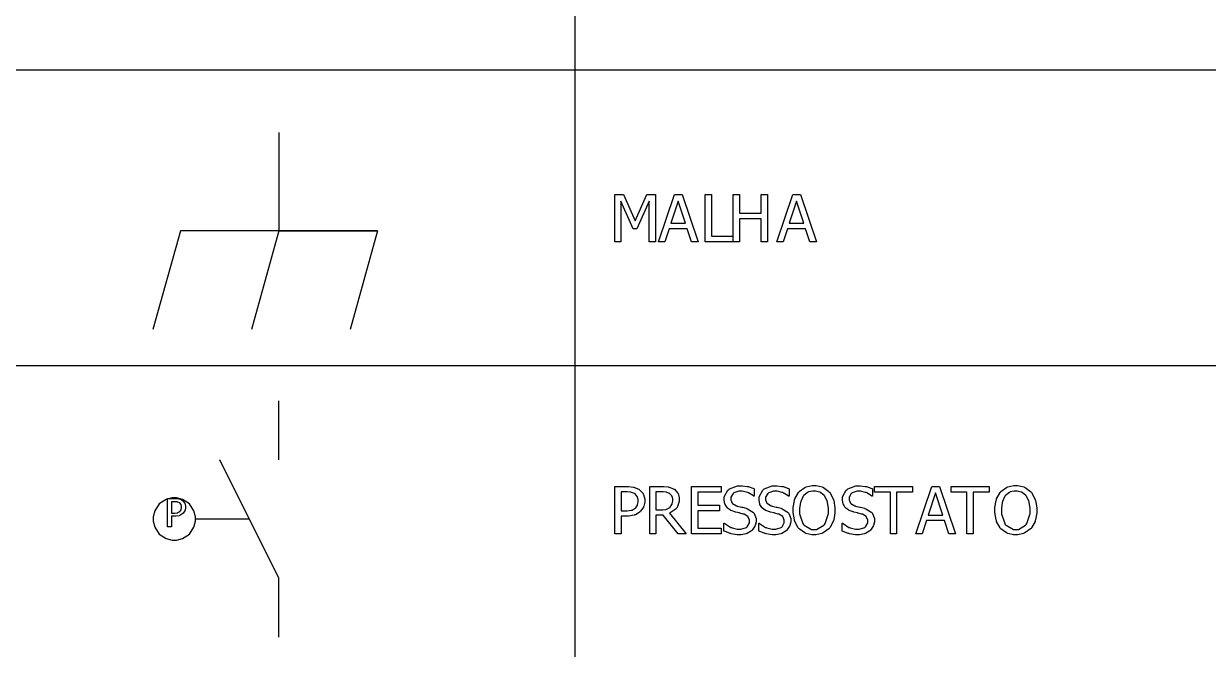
# Model space of a CAD drawing. Header units: millimetres. Extents: x 1974 to 2560, y 1429 to 1567.
# Drawn here: x 2500.178 to 2504.406, y 1527.774 to 1530.009 of the extents above; entities that cross this region are included whole.
import ezdxf

# ---------------------------------------------------------------- set-up
doc = ezdxf.new("R2010")
doc.units = ezdxf.units.MM
doc.layers.add('TEXTO', color=4, linetype='Continuous')

msp = doc.modelspace()

# ---------------------------------------------------------------- linework, layer by layer
at = {"layer": 'TEXTO', "color": 0}
for p, q in [((2502.1448, 1531.9544), (2502.1448, 1515.0586)), ((2507.7976, 1529.8424), (2478.9131, 1529.8424)), ((2501.0888, 1529.6201), (2501.0888, 1529.2681)), ((2502.2878, 1529.2292), (2502.2878, 1529.3981)), ((2502.2878, 1529.3981), (2502.3184, 1529.3981)), ((2502.3184, 1529.3981), (2502.3606, 1529.304)), ((2502.3606, 1529.304), (2502.4014, 1529.3981)), ((2502.4014, 1529.3981), (2502.4325, 1529.3981)), ((2502.4325, 1529.3981), (2502.4325, 1529.2292)), ((2502.4325, 1529.3981), (2502.4325, 1529.3981)), ((2502.4433, 1529.2292), (2502.5003, 1529.3981)), ((2502.5003, 1529.3981), (2502.528, 1529.3981)), ((2502.528, 1529.3981), (2502.585, 1529.2292)), ((2502.6106, 1529.2292), (2502.6106, 1529.3981)), ((2502.6106, 1529.3981), (2502.6331, 1529.3981)), ((2502.6331, 1529.3981), (2502.6331, 1529.2491)), ((2502.71, 1529.2292), (2502.71, 1529.3981)), ((2502.71, 1529.3981), (2502.7325, 1529.3981)), ((2502.7325, 1529.3981), (2502.7325, 1529.3318)), ((2502.8102, 1529.3318), (2502.8102, 1529.3981)), ((2502.8102, 1529.3981), (2502.8327, 1529.3981)), ((2502.8327, 1529.3981), (2502.8327, 1529.2292)), ((2502.8327, 1529.3981), (2502.8327, 1529.3981)), ((2502.8655, 1529.2292), (2502.9225, 1529.3981)), ((2502.9225, 1529.3981), (2502.9502, 1529.3981)), ((2502.9502, 1529.3981), (2503.0071, 1529.2292)), ((2502.3525, 1529.2757), (2502.3088, 1529.3746)), ((2502.3088, 1529.3746), (2502.3088, 1529.2292)), ((2502.41, 1529.3746), (2502.366, 1529.2757)), ((2502.41, 1529.2292), (2502.41, 1529.3746)), ((2502.5136, 1529.3751), (2502.4876, 1529.2955)), ((2502.5397, 1529.2955), (2502.5136, 1529.3751)), ((2502.9358, 1529.3751), (2502.9098, 1529.2955)), ((2502.9619, 1529.2955), (2502.9358, 1529.3751)), ((2502.7325, 1529.3318), (2502.8102, 1529.3318)), ((2502.8102, 1529.3119), (2502.7325, 1529.3119)), ((2502.7325, 1529.3119), (2502.7325, 1529.2292)), ((2502.8102, 1529.2292), (2502.8102, 1529.3119)), ((2500.7368, 1529.2681), (2500.6385, 1528.9162)), ((2501.4407, 1529.2681), (2500.7368, 1529.2681)), ((2501.0888, 1529.2681), (2500.9906, 1528.9162)), ((2501.0888, 1529.2681), (2501.4407, 1529.2681)), ((2501.4407, 1529.2681), (2501.3426, 1528.9162)), ((2502.366, 1529.2757), (2502.3525, 1529.2757)), ((2502.4814, 1529.2763), (2502.4661, 1529.2292)), ((2502.5459, 1529.2763), (2502.4814, 1529.2763)), ((2502.4876, 1529.2955), (2502.5397, 1529.2955)), ((2502.4876, 1529.2955), (2502.4876, 1529.2955)), ((2502.5612, 1529.2292), (2502.5459, 1529.2763)), ((2502.9036, 1529.2763), (2502.8883, 1529.2292)), ((2502.9681, 1529.2763), (2502.9036, 1529.2763)), ((2502.9098, 1529.2955), (2502.9619, 1529.2955)), ((2502.9098, 1529.2955), (2502.9098, 1529.2955)), ((2502.9835, 1529.2292), (2502.9681, 1529.2763)), ((2502.3088, 1529.2292), (2502.2878, 1529.2292)), ((2502.4325, 1529.2292), (2502.41, 1529.2292)), ((2502.4661, 1529.2292), (2502.4433, 1529.2292)), ((2502.4661, 1529.2292), (2502.4661, 1529.2292)), ((2502.585, 1529.2292), (2502.5612, 1529.2292)), ((2502.7085, 1529.2292), (2502.6106, 1529.2292)), ((2502.6331, 1529.2491), (2502.7085, 1529.2491)), ((2502.7085, 1529.2491), (2502.7085, 1529.2292)), ((2502.7085, 1529.2491), (2502.7085, 1529.2491)), ((2502.7325, 1529.2292), (2502.71, 1529.2292)), ((2502.8327, 1529.2292), (2502.8102, 1529.2292)), ((2502.8883, 1529.2292), (2502.8655, 1529.2292)), ((2502.8883, 1529.2292), (2502.8883, 1529.2292)), ((2503.0071, 1529.2292), (2502.9835, 1529.2292)), ((2507.7976, 1528.7864), (2478.9131, 1528.7864)), ((2501.0888, 1528.4502), (2501.0888, 1528.6614)), ((2501.0888, 1528.0278), (2500.8776, 1528.4502)), ((2502.2878, 1528.1861), (2502.2878, 1528.355)), ((2502.2878, 1528.355), (2502.3302, 1528.355)), ((2502.3289, 1528.3357), (2502.3103, 1528.3357)), ((2502.3103, 1528.3357), (2502.3103, 1528.2682)), ((2502.333, 1528.3357), (2502.3289, 1528.3357)), ((2502.3302, 1528.355), (2502.3365, 1528.355)), ((2502.3453, 1528.3345), (2502.333, 1528.3357)), ((2502.3365, 1528.355), (2502.3539, 1528.3531)), ((2502.3465, 1528.3342), (2502.3453, 1528.3345)), ((2502.3476, 1528.334), (2502.3465, 1528.3342)), ((2502.358, 1528.3298), (2502.3476, 1528.334)), ((2502.3539, 1528.3531), (2502.3558, 1528.3526)), ((2502.3558, 1528.3526), (2502.3575, 1528.3522)), ((2502.3575, 1528.3522), (2502.373, 1528.3454)), ((2502.373, 1528.3454), (2502.3744, 1528.3444)), ((2502.3744, 1528.3444), (2502.3759, 1528.3434)), ((2502.3759, 1528.3434), (2502.3882, 1528.3298)), ((2502.412, 1528.1861), (2502.412, 1528.355)), ((2502.412, 1528.355), (2502.4556, 1528.355)), ((2502.4566, 1528.3357), (2502.4345, 1528.3357)), ((2502.4345, 1528.3357), (2502.4345, 1528.2719)), ((2502.4556, 1528.355), (2502.4616, 1528.355)), ((2502.4604, 1528.3357), (2502.4566, 1528.3357)), ((2502.4714, 1528.3347), (2502.4604, 1528.3357)), ((2502.4616, 1528.355), (2502.4782, 1528.3537)), ((2502.4725, 1528.3344), (2502.4714, 1528.3347)), ((2502.4734, 1528.3342), (2502.4725, 1528.3344)), ((2502.4828, 1528.3305), (2502.4734, 1528.3342)), ((2502.4782, 1528.3537), (2502.4798, 1528.3534)), ((2502.4798, 1528.3534), (2502.4815, 1528.3532)), ((2502.4815, 1528.3532), (2502.497, 1528.347)), ((2502.497, 1528.347), (2502.4985, 1528.346)), ((2502.4985, 1528.346), (2502.5, 1528.3452)), ((2502.5, 1528.3452), (2502.5116, 1528.3329)), ((2502.561, 1528.1861), (2502.561, 1528.355)), ((2502.561, 1528.355), (2502.6666, 1528.355)), ((2502.6666, 1528.335), (2502.5834, 1528.335)), ((2502.5834, 1528.335), (2502.5834, 1528.2887)), ((2502.6666, 1528.355), (2502.6666, 1528.335)), ((2502.6781, 1528.3184), (2502.6914, 1528.3419)), ((2502.6914, 1528.3419), (2502.694, 1528.3442)), ((2502.694, 1528.3442), (2502.6966, 1528.3465)), ((2502.6966, 1528.3465), (2502.7253, 1528.3581)), ((2502.7299, 1528.3386), (2502.7126, 1528.3326)), ((2502.7253, 1528.3581), (2502.7349, 1528.3581)), ((2502.7363, 1528.3386), (2502.7299, 1528.3386)), ((2502.7349, 1528.3581), (2502.7416, 1528.3581)), ((2502.7423, 1528.3386), (2502.7363, 1528.3386)), ((2502.7416, 1528.3581), (2502.7595, 1528.3557)), ((2502.7606, 1528.3341), (2502.7423, 1528.3386)), ((2502.7595, 1528.3557), (2502.7617, 1528.3553)), ((2502.7627, 1528.3332), (2502.7606, 1528.3341)), ((2502.7617, 1528.3553), (2502.7637, 1528.3548)), ((2502.7637, 1528.3548), (2502.7833, 1528.3481)), ((2502.7833, 1528.3481), (2502.7851, 1528.3472)), ((2502.7851, 1528.3472), (2502.7851, 1528.3203)), ((2502.8022, 1528.3184), (2502.8155, 1528.3419)), ((2502.8155, 1528.3419), (2502.8182, 1528.3442)), ((2502.8182, 1528.3442), (2502.8208, 1528.3465)), ((2502.8208, 1528.3465), (2502.8495, 1528.3581)), ((2502.8541, 1528.3386), (2502.8367, 1528.3326)), ((2502.8495, 1528.3581), (2502.8591, 1528.3581)), ((2502.8605, 1528.3386), (2502.8541, 1528.3386)), ((2502.8591, 1528.3581), (2502.8657, 1528.3581)), ((2502.8665, 1528.3386), (2502.8605, 1528.3386)), ((2502.8657, 1528.3581), (2502.8838, 1528.3557)), ((2502.8849, 1528.3341), (2502.8665, 1528.3386)), ((2502.8838, 1528.3557), (2502.8859, 1528.3553)), ((2502.887, 1528.3332), (2502.8849, 1528.3341)), ((2502.8859, 1528.3553), (2502.888, 1528.3548)), ((2502.888, 1528.3548), (2502.9075, 1528.3481)), ((2502.9075, 1528.3481), (2502.9093, 1528.3472)), ((2502.9093, 1528.3472), (2502.9093, 1528.3203)), ((2502.9426, 1528.3337), (2502.9442, 1528.3355)), ((2502.9442, 1528.3355), (2502.9458, 1528.3375)), ((2502.9458, 1528.3375), (2502.9655, 1528.3517)), ((2502.9758, 1528.3342), (2502.9623, 1528.3232)), ((2502.9655, 1528.3517), (2502.9678, 1528.3527)), ((2502.9678, 1528.3527), (2502.9701, 1528.3536)), ((2502.9701, 1528.3536), (2502.9914, 1528.3584)), ((2502.9773, 1528.3349), (2502.9758, 1528.3342)), ((2502.9788, 1528.3357), (2502.9773, 1528.3349)), ((2502.9933, 1528.3391), (2502.9788, 1528.3357)), ((2502.9914, 1528.3584), (2502.9986, 1528.3584)), ((2502.9987, 1528.3391), (2502.9933, 1528.3391)), ((2502.9986, 1528.3584), (2503.0063, 1528.3584)), ((2503.0035, 1528.3391), (2502.9987, 1528.3391)), ((2503.0184, 1528.3355), (2503.0035, 1528.3391)), ((2503.0063, 1528.3584), (2503.0273, 1528.3536)), ((2503.02, 1528.3348), (2503.0184, 1528.3355)), ((2503.0215, 1528.3341), (2503.02, 1528.3348)), ((2503.0349, 1528.3231), (2503.0215, 1528.3341)), ((2503.0273, 1528.3536), (2503.0296, 1528.3526)), ((2503.0296, 1528.3526), (2503.032, 1528.3516)), ((2503.032, 1528.3516), (2503.0514, 1528.3374)), ((2503.0514, 1528.3374), (2503.053, 1528.3355)), ((2503.053, 1528.3355), (2503.0546, 1528.3337)), ((2503.053, 1528.3355), (2503.053, 1528.3355)), ((2503.1002, 1528.3184), (2503.1136, 1528.3419)), ((2503.1136, 1528.3419), (2503.1163, 1528.3442)), ((2503.1163, 1528.3442), (2503.1188, 1528.3465)), ((2503.1188, 1528.3465), (2503.1473, 1528.3581)), ((2503.1521, 1528.3386), (2503.1347, 1528.3326)), ((2503.1473, 1528.3581), (2503.1571, 1528.3581)), ((2503.1585, 1528.3386), (2503.1521, 1528.3386)), ((2503.1571, 1528.3581), (2503.1637, 1528.3581)), ((2503.1645, 1528.3386), (2503.1585, 1528.3386)), ((2503.1637, 1528.3581), (2503.1816, 1528.3557)), ((2503.1829, 1528.3341), (2503.1645, 1528.3386)), ((2503.1816, 1528.3557), (2503.1839, 1528.3553)), ((2503.1849, 1528.3332), (2503.1829, 1528.3341)), ((2503.1839, 1528.3553), (2503.1859, 1528.3548)), ((2503.1859, 1528.3548), (2503.2055, 1528.3481)), ((2503.2055, 1528.3481), (2503.2073, 1528.3472)), ((2503.2073, 1528.3472), (2503.2073, 1528.3203)), ((2503.2144, 1528.335), (2503.2144, 1528.355)), ((2503.2144, 1528.355), (2503.3503, 1528.355)), ((2503.271, 1528.335), (2503.2144, 1528.335)), ((2503.271, 1528.1861), (2503.271, 1528.335)), ((2503.3503, 1528.335), (2503.2934, 1528.335)), ((2503.2934, 1528.335), (2503.2934, 1528.1861)), ((2503.3503, 1528.355), (2503.3503, 1528.335)), ((2503.3622, 1528.1861), (2503.4193, 1528.355)), ((2503.4193, 1528.355), (2503.4469, 1528.355)), ((2503.4469, 1528.355), (2503.5038, 1528.1861)), ((2503.4876, 1528.335), (2503.4876, 1528.355)), ((2503.4876, 1528.355), (2503.6235, 1528.355)), ((2503.5443, 1528.335), (2503.4876, 1528.335)), ((2503.5443, 1528.1861), (2503.5443, 1528.335)), ((2503.6235, 1528.335), (2503.5666, 1528.335)), ((2503.5666, 1528.335), (2503.5666, 1528.1861)), ((2503.6235, 1528.355), (2503.6235, 1528.335)), ((2503.6627, 1528.3337), (2503.6644, 1528.3355)), ((2503.6644, 1528.3355), (2503.6659, 1528.3375)), ((2503.6659, 1528.3375), (2503.6856, 1528.3517)), ((2503.696, 1528.3342), (2503.6823, 1528.3232)), ((2503.6856, 1528.3517), (2503.688, 1528.3527)), ((2503.688, 1528.3527), (2503.6903, 1528.3536)), ((2503.6903, 1528.3536), (2503.7117, 1528.3584)), ((2503.6974, 1528.3349), (2503.696, 1528.3342)), ((2503.699, 1528.3357), (2503.6974, 1528.3349)), ((2503.7134, 1528.3391), (2503.699, 1528.3357)), ((2503.7117, 1528.3584), (2503.7186, 1528.3584)), ((2503.7189, 1528.3391), (2503.7134, 1528.3391)), ((2503.7186, 1528.3584), (2503.7265, 1528.3584)), ((2503.7238, 1528.3391), (2503.7189, 1528.3391)), ((2503.7384, 1528.3355), (2503.7238, 1528.3391)), ((2503.7265, 1528.3584), (2503.7474, 1528.3536)), ((2503.7402, 1528.3348), (2503.7384, 1528.3355)), ((2503.7417, 1528.3341), (2503.7402, 1528.3348)), ((2503.7551, 1528.3231), (2503.7417, 1528.3341)), ((2503.7474, 1528.3536), (2503.7499, 1528.3526)), ((2503.7499, 1528.3526), (2503.7522, 1528.3516)), ((2503.7522, 1528.3516), (2503.7715, 1528.3374)), ((2503.7715, 1528.3374), (2503.7732, 1528.3355)), ((2503.7732, 1528.3355), (2503.7747, 1528.3337)), ((2503.7732, 1528.3355), (2503.7732, 1528.3355)), ((2500.6618, 1528.2927), (2500.6455, 1528.2686)), ((2500.6859, 1528.309), (2500.6618, 1528.2927)), ((2500.708, 1528.3149), (2500.6859, 1528.309)), ((2500.6915, 1528.2109), (2500.6915, 1528.3123)), ((2500.6915, 1528.3123), (2500.7169, 1528.3123)), ((2500.7162, 1528.3006), (2500.7049, 1528.3006)), ((2500.7049, 1528.3006), (2500.7049, 1528.2602)), ((2500.7154, 1528.3149), (2500.708, 1528.3149)), ((2500.7228, 1528.3149), (2500.7154, 1528.3149)), ((2500.7185, 1528.3006), (2500.7162, 1528.3006)), ((2500.7169, 1528.3123), (2500.7207, 1528.3123)), ((2500.7259, 1528.3), (2500.7185, 1528.3006)), ((2500.7207, 1528.3123), (2500.7311, 1528.311)), ((2500.7449, 1528.309), (2500.7228, 1528.3149)), ((2500.7267, 1528.2998), (2500.7259, 1528.3)), ((2500.7273, 1528.2996), (2500.7267, 1528.2998)), ((2500.7335, 1528.2972), (2500.7273, 1528.2996)), ((2500.7311, 1528.311), (2500.7323, 1528.3107)), ((2500.7323, 1528.3107), (2500.7332, 1528.3106)), ((2500.7332, 1528.3106), (2500.7426, 1528.3065)), ((2500.7341, 1528.2968), (2500.7335, 1528.2972)), ((2500.7347, 1528.2964), (2500.7341, 1528.2968)), ((2500.7393, 1528.2911), (2500.7347, 1528.2964)), ((2500.7426, 1528.3065), (2500.7434, 1528.3059)), ((2500.7434, 1528.3059), (2500.7442, 1528.3053)), ((2500.7442, 1528.3053), (2500.7516, 1528.2972)), ((2500.7691, 1528.2927), (2500.7449, 1528.309)), ((2500.7516, 1528.2972), (2500.7522, 1528.2961)), ((2500.7522, 1528.2961), (2500.7527, 1528.2951)), ((2500.7527, 1528.2951), (2500.7554, 1528.2851)), ((2500.7853, 1528.2686), (2500.7691, 1528.2927)), ((2502.3589, 1528.3293), (2502.358, 1528.3298)), ((2502.3599, 1528.3286), (2502.3589, 1528.3293)), ((2502.3675, 1528.3198), (2502.3599, 1528.3286)), ((2502.3681, 1528.3187), (2502.3675, 1528.3198)), ((2502.3686, 1528.3177), (2502.3681, 1528.3187)), ((2502.3711, 1528.3073), (2502.3686, 1528.3177)), ((2502.3691, 1528.2905), (2502.3711, 1528.3003)), ((2502.3711, 1528.3034), (2502.3711, 1528.3073)), ((2502.3711, 1528.3003), (2502.3711, 1528.3034)), ((2502.3711, 1528.3034), (2502.3711, 1528.3034)), ((2502.3882, 1528.3298), (2502.3891, 1528.3281)), ((2502.3891, 1528.3281), (2502.39, 1528.3265)), ((2502.39, 1528.3265), (2502.3943, 1528.3096)), ((2502.3943, 1528.2989), (2502.3911, 1528.2849)), ((2502.3943, 1528.3096), (2502.3943, 1528.3041)), ((2502.3943, 1528.3041), (2502.3943, 1528.2989)), ((2502.3943, 1528.3041), (2502.3943, 1528.3041)), ((2502.4835, 1528.3299), (2502.4828, 1528.3305)), ((2502.4844, 1528.3293), (2502.4835, 1528.3299)), ((2502.4911, 1528.3215), (2502.4844, 1528.3293)), ((2502.4916, 1528.3205), (2502.4911, 1528.3215)), ((2502.4915, 1528.291), (2502.4918, 1528.292)), ((2502.492, 1528.3196), (2502.4916, 1528.3205)), ((2502.4918, 1528.292), (2502.4923, 1528.2932)), ((2502.4942, 1528.3107), (2502.492, 1528.3196)), ((2502.4923, 1528.2932), (2502.4942, 1528.3039)), ((2502.4942, 1528.3075), (2502.4942, 1528.3107)), ((2502.4942, 1528.3039), (2502.4942, 1528.3075)), ((2502.4942, 1528.3075), (2502.4942, 1528.3075)), ((2502.5177, 1528.3014), (2502.5098, 1528.2802)), ((2502.5116, 1528.3329), (2502.5125, 1528.3314)), ((2502.5125, 1528.3314), (2502.5134, 1528.3299)), ((2502.5134, 1528.3299), (2502.5177, 1528.3144)), ((2502.5177, 1528.3144), (2502.5177, 1528.3092)), ((2502.5177, 1528.3092), (2502.5177, 1528.3014)), ((2502.6781, 1528.3098), (2502.6781, 1528.3184)), ((2502.6781, 1528.3058), (2502.6781, 1528.3098)), ((2502.6805, 1528.2936), (2502.6781, 1528.3058)), ((2502.6809, 1528.2923), (2502.6805, 1528.2936)), ((2502.6814, 1528.2911), (2502.6809, 1528.2923)), ((2502.7094, 1528.3301), (2502.7014, 1528.3167)), ((2502.7014, 1528.3167), (2502.7014, 1528.3121)), ((2502.7014, 1528.3121), (2502.7014, 1528.3078)), ((2502.7014, 1528.3078), (2502.7061, 1528.2961)), ((2502.7061, 1528.2961), (2502.7071, 1528.295)), ((2502.7071, 1528.295), (2502.7079, 1528.2939)), ((2502.7079, 1528.2939), (2502.7217, 1528.2862)), ((2502.711, 1528.3313), (2502.7094, 1528.3301)), ((2502.7126, 1528.3326), (2502.711, 1528.3313)), ((2502.7648, 1528.3323), (2502.7627, 1528.3332)), ((2502.782, 1528.3215), (2502.7648, 1528.3323)), ((2502.7834, 1528.3203), (2502.782, 1528.3215)), ((2502.7851, 1528.3203), (2502.7834, 1528.3203)), ((2502.8022, 1528.3098), (2502.8022, 1528.3184)), ((2502.8022, 1528.3058), (2502.8022, 1528.3098)), ((2502.8046, 1528.2936), (2502.8022, 1528.3058)), ((2502.8051, 1528.2923), (2502.8046, 1528.2936)), ((2502.8056, 1528.2911), (2502.8051, 1528.2923)), ((2502.8336, 1528.3301), (2502.8256, 1528.3167)), ((2502.8256, 1528.3167), (2502.8256, 1528.3121)), ((2502.8256, 1528.3121), (2502.8256, 1528.3078)), ((2502.8256, 1528.3078), (2502.8303, 1528.2961)), ((2502.8303, 1528.2961), (2502.8313, 1528.295)), ((2502.8313, 1528.295), (2502.8322, 1528.2939)), ((2502.8322, 1528.2939), (2502.8459, 1528.2862)), ((2502.8352, 1528.3313), (2502.8336, 1528.3301)), ((2502.8367, 1528.3326), (2502.8352, 1528.3313)), ((2502.889, 1528.3323), (2502.887, 1528.3332)), ((2502.9062, 1528.3215), (2502.889, 1528.3323)), ((2502.9076, 1528.3203), (2502.9062, 1528.3215)), ((2502.9093, 1528.3203), (2502.9076, 1528.3203)), ((2502.924, 1528.2799), (2502.9283, 1528.3053)), ((2502.9283, 1528.3053), (2502.9292, 1528.3079)), ((2502.9292, 1528.3079), (2502.9301, 1528.3106)), ((2502.9301, 1528.3106), (2502.9426, 1528.3337)), ((2502.9502, 1528.2978), (2502.9473, 1528.2774)), ((2502.9509, 1528.3), (2502.9502, 1528.2978)), ((2502.9514, 1528.3022), (2502.9509, 1528.3)), ((2502.9599, 1528.3203), (2502.9514, 1528.3022)), ((2502.9611, 1528.3216), (2502.9599, 1528.3203)), ((2502.9623, 1528.3232), (2502.9611, 1528.3216)), ((2503.0361, 1528.3216), (2503.0349, 1528.3231)), ((2503.0372, 1528.3203), (2503.0361, 1528.3216)), ((2503.0456, 1528.3024), (2503.0372, 1528.3203)), ((2503.0463, 1528.3002), (2503.0456, 1528.3024)), ((2503.0469, 1528.298), (2503.0463, 1528.3002)), ((2503.05, 1528.278), (2503.0469, 1528.298)), ((2503.0546, 1528.3337), (2503.067, 1528.3108)), ((2503.067, 1528.3108), (2503.068, 1528.308)), ((2503.068, 1528.308), (2503.0689, 1528.3053)), ((2503.0689, 1528.3053), (2503.0734, 1528.2792)), ((2503.1002, 1528.3098), (2503.1002, 1528.3184)), ((2503.1002, 1528.3058), (2503.1002, 1528.3098)), ((2503.1026, 1528.2936), (2503.1002, 1528.3058)), ((2503.1031, 1528.2923), (2503.1026, 1528.2936)), ((2503.1036, 1528.2911), (2503.1031, 1528.2923)), ((2503.1315, 1528.3301), (2503.1235, 1528.3167)), ((2503.1235, 1528.3167), (2503.1235, 1528.3121)), ((2503.1235, 1528.3121), (2503.1235, 1528.3078)), ((2503.1235, 1528.3078), (2503.1283, 1528.2961)), ((2503.1283, 1528.2961), (2503.1293, 1528.295)), ((2503.1293, 1528.295), (2503.1302, 1528.2939)), ((2503.1302, 1528.2939), (2503.1439, 1528.2862)), ((2503.1332, 1528.3313), (2503.1315, 1528.3301)), ((2503.1347, 1528.3326), (2503.1332, 1528.3313)), ((2503.1868, 1528.3323), (2503.1849, 1528.3332)), ((2503.2042, 1528.3215), (2503.1868, 1528.3323)), ((2503.2055, 1528.3203), (2503.2042, 1528.3215)), ((2503.2073, 1528.3203), (2503.2055, 1528.3203)), ((2503.4325, 1528.3321), (2503.4064, 1528.2524)), ((2503.4586, 1528.2524), (2503.4325, 1528.3321)), ((2503.6441, 1528.2799), (2503.6485, 1528.3053)), ((2503.6485, 1528.3053), (2503.6493, 1528.3079)), ((2503.6493, 1528.3079), (2503.6503, 1528.3106)), ((2503.6503, 1528.3106), (2503.6627, 1528.3337)), ((2503.6704, 1528.2978), (2503.6675, 1528.2774)), ((2503.6711, 1528.3), (2503.6704, 1528.2978)), ((2503.6717, 1528.3022), (2503.6711, 1528.3)), ((2503.6801, 1528.3203), (2503.6717, 1528.3022)), ((2503.6813, 1528.3216), (2503.6801, 1528.3203)), ((2503.6823, 1528.3232), (2503.6813, 1528.3216)), ((2503.7563, 1528.3216), (2503.7551, 1528.3231)), ((2503.7574, 1528.3203), (2503.7563, 1528.3216)), ((2503.7658, 1528.3024), (2503.7574, 1528.3203)), ((2503.7665, 1528.3002), (2503.7658, 1528.3024)), ((2503.767, 1528.298), (2503.7665, 1528.3002)), ((2503.7702, 1528.278), (2503.767, 1528.298)), ((2503.7747, 1528.3337), (2503.7871, 1528.3108)), ((2503.7871, 1528.3108), (2503.7881, 1528.308)), ((2503.7881, 1528.308), (2503.7891, 1528.3053)), ((2503.7891, 1528.3053), (2503.7936, 1528.2792)), ((2500.6455, 1528.2686), (2500.6396, 1528.2466)), ((2500.7049, 1528.2602), (2500.7141, 1528.2602)), ((2500.7141, 1528.2602), (2500.7174, 1528.2602)), ((2500.7174, 1528.2602), (2500.7264, 1528.2613)), ((2500.733, 1528.251), (2500.7205, 1528.2487)), ((2500.7264, 1528.2613), (2500.7273, 1528.2616)), ((2500.7273, 1528.2616), (2500.728, 1528.2618)), ((2500.728, 1528.2618), (2500.7352, 1528.2657)), ((2500.7342, 1528.2513), (2500.733, 1528.251)), ((2500.7354, 1528.2518), (2500.7342, 1528.2513)), ((2500.7352, 1528.2657), (2500.7357, 1528.2662)), ((2500.7457, 1528.2583), (2500.7354, 1528.2518)), ((2500.7357, 1528.2662), (2500.7362, 1528.2668)), ((2500.7362, 1528.2668), (2500.7397, 1528.2723)), ((2500.7396, 1528.2905), (2500.7393, 1528.2911)), ((2500.7399, 1528.2899), (2500.7396, 1528.2905)), ((2500.7397, 1528.2723), (2500.74, 1528.2729)), ((2500.7414, 1528.2837), (2500.7399, 1528.2899)), ((2500.74, 1528.2729), (2500.7402, 1528.2736)), ((2500.7402, 1528.2736), (2500.7414, 1528.2794)), ((2500.7414, 1528.2813), (2500.7414, 1528.2837)), ((2500.7414, 1528.2794), (2500.7414, 1528.2813)), ((2500.7414, 1528.2813), (2500.7414, 1528.2813)), ((2500.7466, 1528.2591), (2500.7457, 1528.2583)), ((2500.7473, 1528.2599), (2500.7466, 1528.2591)), ((2500.7527, 1528.2682), (2500.7473, 1528.2599)), ((2500.7531, 1528.2692), (2500.7527, 1528.2682)), ((2500.7535, 1528.2702), (2500.7531, 1528.2692)), ((2500.7554, 1528.2786), (2500.7535, 1528.2702)), ((2500.7554, 1528.2851), (2500.7554, 1528.2817)), ((2500.7554, 1528.2817), (2500.7554, 1528.2786)), ((2500.7554, 1528.2817), (2500.7554, 1528.2817)), ((2500.7913, 1528.2466), (2500.7853, 1528.2686)), ((2502.3103, 1528.2682), (2502.3256, 1528.2682)), ((2502.3256, 1528.2682), (2502.3311, 1528.2682)), ((2502.3311, 1528.2682), (2502.3461, 1528.2701)), ((2502.3571, 1528.2528), (2502.3362, 1528.249)), ((2502.3461, 1528.2701), (2502.3476, 1528.2705)), ((2502.3476, 1528.2705), (2502.3489, 1528.2708)), ((2502.3489, 1528.2708), (2502.3605, 1528.2775)), ((2502.3591, 1528.2535), (2502.3571, 1528.2528)), ((2502.3611, 1528.2543), (2502.3591, 1528.2535)), ((2502.3605, 1528.2775), (2502.3615, 1528.2783)), ((2502.3782, 1528.2651), (2502.3611, 1528.2543)), ((2502.3615, 1528.2783), (2502.3622, 1528.2792)), ((2502.3622, 1528.2792), (2502.3684, 1528.2884)), ((2502.3684, 1528.2884), (2502.3687, 1528.2894)), ((2502.3687, 1528.2894), (2502.3691, 1528.2905)), ((2502.3796, 1528.2665), (2502.3782, 1528.2651)), ((2502.3808, 1528.2677), (2502.3796, 1528.2665)), ((2502.3898, 1528.2816), (2502.3808, 1528.2677)), ((2502.3905, 1528.2833), (2502.3898, 1528.2816)), ((2502.3911, 1528.2849), (2502.3905, 1528.2833)), ((2502.4345, 1528.2719), (2502.4543, 1528.2719)), ((2502.46, 1528.2532), (2502.4345, 1528.2532)), ((2502.4345, 1528.2532), (2502.4345, 1528.1861)), ((2502.4543, 1528.2719), (2502.4585, 1528.2719)), ((2502.4585, 1528.2719), (2502.4701, 1528.2734)), ((2502.5136, 1528.1861), (2502.46, 1528.2532)), ((2502.4701, 1528.2734), (2502.4715, 1528.2737)), ((2502.4715, 1528.2737), (2502.4728, 1528.2739)), ((2502.4728, 1528.2739), (2502.4837, 1528.2798)), ((2502.4853, 1528.2607), (2502.4826, 1528.2596)), ((2502.4826, 1528.2596), (2502.5428, 1528.1861)), ((2502.4826, 1528.2596), (2502.4826, 1528.2596)), ((2502.4837, 1528.2798), (2502.4847, 1528.2807)), ((2502.4847, 1528.2807), (2502.4854, 1528.2815)), ((2502.5067, 1528.276), (2502.4853, 1528.2607)), ((2502.4854, 1528.2815), (2502.4915, 1528.291)), ((2502.5083, 1528.278), (2502.5067, 1528.276)), ((2502.5098, 1528.2802), (2502.5083, 1528.278)), ((2502.5834, 1528.2887), (2502.6609, 1528.2887)), ((2502.6609, 1528.2688), (2502.5834, 1528.2688)), ((2502.5834, 1528.2688), (2502.5834, 1528.2061)), ((2502.6609, 1528.2887), (2502.6609, 1528.2688)), ((2502.6881, 1528.2802), (2502.6814, 1528.2911)), ((2502.689, 1528.2792), (2502.6881, 1528.2802)), ((2502.6899, 1528.2783), (2502.689, 1528.2792)), ((2502.7002, 1528.2706), (2502.6899, 1528.2783)), ((2502.7014, 1528.27), (2502.7002, 1528.2706)), ((2502.7024, 1528.2694), (2502.7014, 1528.27)), ((2502.7155, 1528.2647), (2502.7024, 1528.2694)), ((2502.7169, 1528.2642), (2502.7155, 1528.2647)), ((2502.7185, 1528.2639), (2502.7169, 1528.2642)), ((2502.7321, 1528.2606), (2502.7185, 1528.2639)), ((2502.7217, 1528.2862), (2502.7235, 1528.2857)), ((2502.7235, 1528.2857), (2502.7247, 1528.2854)), ((2502.7247, 1528.2854), (2502.7392, 1528.2818)), ((2502.7331, 1528.2603), (2502.7321, 1528.2606)), ((2502.7342, 1528.2601), (2502.7331, 1528.2603)), ((2502.7461, 1528.2569), (2502.7342, 1528.2601)), ((2502.7392, 1528.2818), (2502.741, 1528.2813)), ((2502.741, 1528.2813), (2502.7427, 1528.2809)), ((2502.7427, 1528.2809), (2502.7569, 1528.2773)), ((2502.7475, 1528.2565), (2502.7461, 1528.2569)), ((2502.7492, 1528.256), (2502.7475, 1528.2565)), ((2502.7625, 1528.2482), (2502.7492, 1528.256)), ((2502.7569, 1528.2773), (2502.7581, 1528.2769)), ((2502.7581, 1528.2769), (2502.761, 1528.276)), ((2502.761, 1528.276), (2502.7823, 1528.2626)), ((2502.7823, 1528.2626), (2502.7837, 1528.2608)), ((2502.7837, 1528.2608), (2502.7849, 1528.259)), ((2502.7849, 1528.259), (2502.7918, 1528.2404)), ((2502.8124, 1528.2802), (2502.8056, 1528.2911)), ((2502.8133, 1528.2792), (2502.8124, 1528.2802)), ((2502.8141, 1528.2783), (2502.8133, 1528.2792)), ((2502.8243, 1528.2706), (2502.8141, 1528.2783)), ((2502.8255, 1528.27), (2502.8243, 1528.2706)), ((2502.8266, 1528.2694), (2502.8255, 1528.27)), ((2502.8396, 1528.2647), (2502.8266, 1528.2694)), ((2502.8411, 1528.2642), (2502.8396, 1528.2647)), ((2502.8427, 1528.2639), (2502.8411, 1528.2642)), ((2502.8562, 1528.2606), (2502.8427, 1528.2639)), ((2502.8459, 1528.2862), (2502.8477, 1528.2857)), ((2502.8477, 1528.2857), (2502.8488, 1528.2854)), ((2502.8488, 1528.2854), (2502.8634, 1528.2818)), ((2502.8573, 1528.2603), (2502.8562, 1528.2606)), ((2502.8584, 1528.2601), (2502.8573, 1528.2603)), ((2502.8703, 1528.2569), (2502.8584, 1528.2601)), ((2502.8634, 1528.2818), (2502.8652, 1528.2813)), ((2502.8652, 1528.2813), (2502.8668, 1528.2809)), ((2502.8668, 1528.2809), (2502.8812, 1528.2773)), ((2502.8717, 1528.2565), (2502.8703, 1528.2569)), ((2502.8734, 1528.256), (2502.8717, 1528.2565)), ((2502.8867, 1528.2482), (2502.8734, 1528.256)), ((2502.8812, 1528.2773), (2502.8824, 1528.2769)), ((2502.8824, 1528.2769), (2502.8852, 1528.276)), ((2502.8852, 1528.276), (2502.9065, 1528.2626)), ((2502.9065, 1528.2626), (2502.9078, 1528.2608)), ((2502.9078, 1528.2608), (2502.9091, 1528.259)), ((2502.9091, 1528.259), (2502.9159, 1528.2404)), ((2502.924, 1528.2705), (2502.924, 1528.2799)), ((2502.924, 1528.262), (2502.924, 1528.2705)), ((2502.9283, 1528.2361), (2502.924, 1528.262)), ((2502.9473, 1528.2774), (2502.9473, 1528.2705)), ((2502.9473, 1528.2705), (2502.9473, 1528.2578)), ((2502.9473, 1528.2578), (2502.9589, 1528.2226)), ((2503.0384, 1528.2226), (2503.05, 1528.2585)), ((2503.05, 1528.2705), (2503.05, 1528.278)), ((2503.05, 1528.2585), (2503.05, 1528.2705)), ((2503.05, 1528.2705), (2503.05, 1528.2705)), ((2503.0734, 1528.2613), (2503.069, 1528.2362)), ((2503.0734, 1528.2792), (2503.0734, 1528.2705)), ((2503.0734, 1528.2705), (2503.0734, 1528.2613)), ((2503.1103, 1528.2802), (2503.1036, 1528.2911)), ((2503.1112, 1528.2792), (2503.1103, 1528.2802)), ((2503.1121, 1528.2783), (2503.1112, 1528.2792)), ((2503.1223, 1528.2706), (2503.1121, 1528.2783)), ((2503.1235, 1528.27), (2503.1223, 1528.2706)), ((2503.1245, 1528.2694), (2503.1235, 1528.27)), ((2503.1377, 1528.2647), (2503.1245, 1528.2694)), ((2503.1392, 1528.2642), (2503.1377, 1528.2647)), ((2503.1407, 1528.2639), (2503.1392, 1528.2642)), ((2503.1543, 1528.2606), (2503.1407, 1528.2639)), ((2503.1439, 1528.2862), (2503.1457, 1528.2857)), ((2503.1457, 1528.2857), (2503.1469, 1528.2854)), ((2503.1469, 1528.2854), (2503.1615, 1528.2818)), ((2503.1553, 1528.2603), (2503.1543, 1528.2606)), ((2503.1563, 1528.2601), (2503.1553, 1528.2603)), ((2503.1683, 1528.2569), (2503.1563, 1528.2601)), ((2503.1615, 1528.2818), (2503.1633, 1528.2813)), ((2503.1633, 1528.2813), (2503.1647, 1528.2809)), ((2503.1647, 1528.2809), (2503.1792, 1528.2773)), ((2503.1697, 1528.2565), (2503.1683, 1528.2569)), ((2503.1715, 1528.256), (2503.1697, 1528.2565)), ((2503.1847, 1528.2482), (2503.1715, 1528.256)), ((2503.1792, 1528.2773), (2503.1804, 1528.2769)), ((2503.1804, 1528.2769), (2503.1834, 1528.276)), ((2503.1834, 1528.276), (2503.2045, 1528.2626)), ((2503.2045, 1528.2626), (2503.206, 1528.2608)), ((2503.206, 1528.2608), (2503.2073, 1528.259)), ((2503.2073, 1528.259), (2503.2139, 1528.2404)), ((2503.4064, 1528.2524), (2503.4586, 1528.2524)), ((2503.4064, 1528.2524), (2503.4064, 1528.2524)), ((2503.6441, 1528.2705), (2503.6441, 1528.2799)), ((2503.6441, 1528.262), (2503.6441, 1528.2705)), ((2503.6485, 1528.2361), (2503.6441, 1528.262)), ((2503.6675, 1528.2774), (2503.6675, 1528.2705)), ((2503.6675, 1528.2705), (2503.6675, 1528.2578)), ((2503.6675, 1528.2578), (2503.6791, 1528.2226)), ((2503.7586, 1528.2226), (2503.7702, 1528.2585)), ((2503.7702, 1528.2705), (2503.7702, 1528.278)), ((2503.7702, 1528.2585), (2503.7702, 1528.2705)), ((2503.7702, 1528.2705), (2503.7702, 1528.2705)), ((2503.7936, 1528.2613), (2503.7891, 1528.2362)), ((2503.7936, 1528.2792), (2503.7936, 1528.2705)), ((2503.7936, 1528.2705), (2503.7936, 1528.2613)), ((2500.6396, 1528.2466), (2500.6396, 1528.239)), ((2500.6396, 1528.239), (2500.6396, 1528.2317)), ((2500.6396, 1528.2317), (2500.6455, 1528.2095)), ((2500.6455, 1528.2095), (2500.6618, 1528.1854)), ((2500.7049, 1528.2109), (2500.6915, 1528.2109)), ((2500.7163, 1528.2487), (2500.7049, 1528.2487)), ((2500.7049, 1528.2487), (2500.7049, 1528.2109)), ((2500.7205, 1528.2487), (2500.7163, 1528.2487)), ((2500.7691, 1528.1854), (2500.7853, 1528.2095)), ((2500.7853, 1528.2095), (2500.7913, 1528.2317)), ((2500.7913, 1528.239), (2500.7913, 1528.2466)), ((2500.7913, 1528.2317), (2500.7913, 1528.239)), ((2500.7913, 1528.239), (2500.7913, 1528.239)), ((2500.9832, 1528.239), (2500.7913, 1528.239)), ((2502.3293, 1528.249), (2502.3103, 1528.249)), ((2502.3103, 1528.249), (2502.3103, 1528.1861)), ((2502.3362, 1528.249), (2502.3293, 1528.249)), ((2502.6768, 1528.1962), (2502.6768, 1528.2243)), ((2502.6768, 1528.2243), (2502.6783, 1528.2243)), ((2502.6783, 1528.2243), (2502.6802, 1528.2226)), ((2502.6802, 1528.2226), (2502.7011, 1528.2092)), ((2502.7011, 1528.2092), (2502.7035, 1528.2082)), ((2502.7035, 1528.2082), (2502.7059, 1528.2072)), ((2502.7059, 1528.2072), (2502.7245, 1528.2025)), ((2502.7377, 1528.2025), (2502.7571, 1528.209)), ((2502.7571, 1528.209), (2502.7587, 1528.2102)), ((2502.7587, 1528.2102), (2502.7603, 1528.2116)), ((2502.7603, 1528.2116), (2502.7684, 1528.2259)), ((2502.7633, 1528.2471), (2502.7625, 1528.2482)), ((2502.7641, 1528.2461), (2502.7633, 1528.2471)), ((2502.7684, 1528.2349), (2502.7641, 1528.2461)), ((2502.7684, 1528.2307), (2502.7684, 1528.2349)), ((2502.7684, 1528.2259), (2502.7684, 1528.2307)), ((2502.787, 1528.2131), (2502.7776, 1528.1995)), ((2502.7877, 1528.2147), (2502.787, 1528.2131)), ((2502.7884, 1528.2164), (2502.7877, 1528.2147)), ((2502.7918, 1528.2293), (2502.7884, 1528.2164)), ((2502.7918, 1528.2404), (2502.7918, 1528.2342)), ((2502.7918, 1528.2342), (2502.7918, 1528.2293)), ((2502.801, 1528.1962), (2502.801, 1528.2243)), ((2502.801, 1528.2243), (2502.8026, 1528.2243)), ((2502.8026, 1528.2243), (2502.8044, 1528.2226)), ((2502.8044, 1528.2226), (2502.8254, 1528.2092)), ((2502.8254, 1528.2092), (2502.8277, 1528.2082)), ((2502.8277, 1528.2082), (2502.8301, 1528.2072)), ((2502.8301, 1528.2072), (2502.8487, 1528.2025)), ((2502.8619, 1528.2025), (2502.8814, 1528.209)), ((2502.8814, 1528.209), (2502.883, 1528.2102)), ((2502.883, 1528.2102), (2502.8846, 1528.2116)), ((2502.8846, 1528.2116), (2502.8926, 1528.2259)), ((2502.8875, 1528.2471), (2502.8867, 1528.2482)), ((2502.8883, 1528.2461), (2502.8875, 1528.2471)), ((2502.8926, 1528.2349), (2502.8883, 1528.2461)), ((2502.8926, 1528.2307), (2502.8926, 1528.2349)), ((2502.8926, 1528.2259), (2502.8926, 1528.2307)), ((2502.9112, 1528.2131), (2502.9017, 1528.1995)), ((2502.9119, 1528.2147), (2502.9112, 1528.2131)), ((2502.9126, 1528.2164), (2502.9119, 1528.2147)), ((2502.9159, 1528.2293), (2502.9126, 1528.2164)), ((2502.9159, 1528.2404), (2502.9159, 1528.2342)), ((2502.9159, 1528.2342), (2502.9159, 1528.2293)), ((2502.9291, 1528.2333), (2502.9283, 1528.2361)), ((2502.93, 1528.2306), (2502.9291, 1528.2333)), ((2502.9425, 1528.2075), (2502.93, 1528.2306)), ((2502.9442, 1528.2056), (2502.9425, 1528.2075)), ((2502.9589, 1528.2226), (2502.9612, 1528.2196)), ((2502.9612, 1528.2196), (2502.9635, 1528.2167)), ((2502.9635, 1528.2167), (2502.9899, 1528.202)), ((2503.008, 1528.202), (2503.0338, 1528.2167)), ((2503.0338, 1528.2167), (2503.0361, 1528.2196)), ((2503.0361, 1528.2196), (2503.0384, 1528.2226)), ((2503.0546, 1528.2075), (2503.053, 1528.2056)), ((2503.0672, 1528.2307), (2503.0546, 1528.2075)), ((2503.0681, 1528.2334), (2503.0672, 1528.2307)), ((2503.069, 1528.2362), (2503.0681, 1528.2334)), ((2503.099, 1528.1962), (2503.099, 1528.2243)), ((2503.099, 1528.2243), (2503.1006, 1528.2243)), ((2503.1006, 1528.2243), (2503.1025, 1528.2226)), ((2503.1025, 1528.2226), (2503.1233, 1528.2092)), ((2503.1233, 1528.2092), (2503.1257, 1528.2082)), ((2503.1257, 1528.2082), (2503.128, 1528.2072)), ((2503.128, 1528.2072), (2503.1466, 1528.2025)), ((2503.1598, 1528.2025), (2503.1794, 1528.209)), ((2503.1794, 1528.209), (2503.1811, 1528.2102)), ((2503.1811, 1528.2102), (2503.1826, 1528.2116)), ((2503.1826, 1528.2116), (2503.1906, 1528.2259)), ((2503.1856, 1528.2471), (2503.1847, 1528.2482)), ((2503.1863, 1528.2461), (2503.1856, 1528.2471)), ((2503.1906, 1528.2349), (2503.1863, 1528.2461)), ((2503.1906, 1528.2307), (2503.1906, 1528.2349)), ((2503.1906, 1528.2259), (2503.1906, 1528.2307)), ((2503.2092, 1528.2131), (2503.1998, 1528.1995)), ((2503.2099, 1528.2147), (2503.2092, 1528.2131)), ((2503.2104, 1528.2164), (2503.2099, 1528.2147)), ((2503.2139, 1528.2293), (2503.2104, 1528.2164)), ((2503.2139, 1528.2404), (2503.2139, 1528.2342)), ((2503.2139, 1528.2342), (2503.2139, 1528.2293)), ((2503.4002, 1528.2333), (2503.385, 1528.1861)), ((2503.4648, 1528.2333), (2503.4002, 1528.2333)), ((2503.4802, 1528.1861), (2503.4648, 1528.2333)), ((2503.6493, 1528.2333), (2503.6485, 1528.2361)), ((2503.6503, 1528.2306), (2503.6493, 1528.2333)), ((2503.6627, 1528.2075), (2503.6503, 1528.2306)), ((2503.6642, 1528.2056), (2503.6627, 1528.2075)), ((2503.6791, 1528.2226), (2503.6813, 1528.2196)), ((2503.6813, 1528.2196), (2503.6838, 1528.2167)), ((2503.6838, 1528.2167), (2503.7101, 1528.202)), ((2503.7283, 1528.202), (2503.7538, 1528.2167)), ((2503.7538, 1528.2167), (2503.7563, 1528.2196)), ((2503.7563, 1528.2196), (2503.7586, 1528.2226)), ((2503.7747, 1528.2075), (2503.7732, 1528.2056)), ((2503.7874, 1528.2307), (2503.7747, 1528.2075)), ((2503.7884, 1528.2334), (2503.7874, 1528.2307)), ((2503.7891, 1528.2362), (2503.7884, 1528.2334)), ((2500.6618, 1528.1854), (2500.6859, 1528.1692)), ((2500.6859, 1528.1692), (2500.708, 1528.1632)), ((2500.7228, 1528.1632), (2500.7449, 1528.1692)), ((2500.7449, 1528.1692), (2500.7691, 1528.1854)), ((2502.3103, 1528.1861), (2502.2878, 1528.1861)), ((2502.4345, 1528.1861), (2502.412, 1528.1861)), ((2502.5428, 1528.1861), (2502.5136, 1528.1861)), ((2502.6666, 1528.1861), (2502.561, 1528.1861)), ((2502.5834, 1528.2061), (2502.6666, 1528.2061)), ((2502.6666, 1528.2061), (2502.6666, 1528.1861)), ((2502.6666, 1528.1861), (2502.6666, 1528.1861)), ((2502.6786, 1528.1953), (2502.6768, 1528.1962)), ((2502.6988, 1528.1876), (2502.6786, 1528.1953)), ((2502.701, 1528.1869), (2502.6988, 1528.1876)), ((2502.7032, 1528.1863), (2502.701, 1528.1869)), ((2502.7245, 1528.1831), (2502.7032, 1528.1863)), ((2502.7245, 1528.2025), (2502.7307, 1528.2025)), ((2502.7323, 1528.1831), (2502.7245, 1528.1831)), ((2502.7307, 1528.2025), (2502.7377, 1528.2025)), ((2502.7382, 1528.1831), (2502.7323, 1528.1831)), ((2502.7323, 1528.1831), (2502.7323, 1528.1831)), ((2502.7562, 1528.1864), (2502.7382, 1528.1831)), ((2502.758, 1528.1871), (2502.7562, 1528.1864)), ((2502.7597, 1528.1877), (2502.758, 1528.1871)), ((2502.7751, 1528.1971), (2502.7597, 1528.1877)), ((2502.7764, 1528.1983), (2502.7751, 1528.1971)), ((2502.7776, 1528.1995), (2502.7764, 1528.1983)), ((2502.8028, 1528.1953), (2502.801, 1528.1962)), ((2502.8229, 1528.1876), (2502.8028, 1528.1953)), ((2502.8252, 1528.1869), (2502.8229, 1528.1876)), ((2502.8273, 1528.1863), (2502.8252, 1528.1869)), ((2502.8486, 1528.1831), (2502.8273, 1528.1863)), ((2502.8565, 1528.1831), (2502.8486, 1528.1831)), ((2502.8487, 1528.2025), (2502.8549, 1528.2025)), ((2502.8549, 1528.2025), (2502.8619, 1528.2025)), ((2502.8624, 1528.1831), (2502.8565, 1528.1831)), ((2502.8565, 1528.1831), (2502.8565, 1528.1831)), ((2502.8804, 1528.1864), (2502.8624, 1528.1831)), ((2502.8821, 1528.1871), (2502.8804, 1528.1864)), ((2502.8838, 1528.1877), (2502.8821, 1528.1871)), ((2502.8993, 1528.1971), (2502.8838, 1528.1877)), ((2502.9006, 1528.1983), (2502.8993, 1528.1971)), ((2502.9017, 1528.1995), (2502.9006, 1528.1983)), ((2502.9458, 1528.2038), (2502.9442, 1528.2056)), ((2502.9654, 1528.1894), (2502.9458, 1528.2038)), ((2502.9677, 1528.1884), (2502.9654, 1528.1894)), ((2502.9699, 1528.1874), (2502.9677, 1528.1884)), ((2502.9908, 1528.1826), (2502.9699, 1528.1874)), ((2502.9899, 1528.202), (2502.9987, 1528.202)), ((2502.9986, 1528.1826), (2502.9908, 1528.1826)), ((2503.0056, 1528.1826), (2502.9986, 1528.1826)), ((2502.9987, 1528.202), (2503.008, 1528.202)), ((2503.0266, 1528.1874), (2503.0056, 1528.1826)), ((2503.0289, 1528.1882), (2503.0266, 1528.1874)), ((2503.0312, 1528.1892), (2503.0289, 1528.1882)), ((2503.0512, 1528.2036), (2503.0312, 1528.1892)), ((2503.053, 1528.2056), (2503.0512, 1528.2036)), ((2503.1008, 1528.1953), (2503.099, 1528.1962)), ((2503.121, 1528.1876), (2503.1008, 1528.1953)), ((2503.1233, 1528.1869), (2503.121, 1528.1876)), ((2503.1252, 1528.1863), (2503.1233, 1528.1869)), ((2503.1466, 1528.1831), (2503.1252, 1528.1863)), ((2503.1466, 1528.2025), (2503.1528, 1528.2025)), ((2503.1546, 1528.1831), (2503.1466, 1528.1831)), ((2503.1528, 1528.2025), (2503.1598, 1528.2025)), ((2503.1603, 1528.1831), (2503.1546, 1528.1831)), ((2503.1546, 1528.1831), (2503.1546, 1528.1831)), ((2503.1784, 1528.1864), (2503.1603, 1528.1831)), ((2503.1802, 1528.1871), (2503.1784, 1528.1864)), ((2503.1819, 1528.1877), (2503.1802, 1528.1871)), ((2503.1973, 1528.1971), (2503.1819, 1528.1877)), ((2503.1985, 1528.1983), (2503.1973, 1528.1971)), ((2503.1998, 1528.1995), (2503.1985, 1528.1983)), ((2503.2934, 1528.1861), (2503.271, 1528.1861)), ((2503.2934, 1528.1861), (2503.2934, 1528.1861)), ((2503.385, 1528.1861), (2503.3622, 1528.1861)), ((2503.385, 1528.1861), (2503.385, 1528.1861)), ((2503.5038, 1528.1861), (2503.4802, 1528.1861)), ((2503.5666, 1528.1861), (2503.5443, 1528.1861)), ((2503.5666, 1528.1861), (2503.5666, 1528.1861)), ((2503.6659, 1528.2038), (2503.6642, 1528.2056)), ((2503.6856, 1528.1894), (2503.6659, 1528.2038)), ((2503.6878, 1528.1884), (2503.6856, 1528.1894)), ((2503.6901, 1528.1874), (2503.6878, 1528.1884)), ((2503.7109, 1528.1826), (2503.6901, 1528.1874)), ((2503.7101, 1528.202), (2503.7189, 1528.202)), ((2503.7186, 1528.1826), (2503.7109, 1528.1826)), ((2503.7258, 1528.1826), (2503.7186, 1528.1826)), ((2503.7189, 1528.202), (2503.7283, 1528.202)), ((2503.7467, 1528.1874), (2503.7258, 1528.1826)), ((2503.7491, 1528.1882), (2503.7467, 1528.1874)), ((2503.7514, 1528.1892), (2503.7491, 1528.1882)), ((2503.7715, 1528.2036), (2503.7514, 1528.1892)), ((2503.7732, 1528.2056), (2503.7715, 1528.2036)), ((2500.708, 1528.1632), (2500.7154, 1528.1632)), ((2500.7154, 1528.1632), (2500.7228, 1528.1632)), ((2501.0888, 1527.8166), (2501.0888, 1528.0278))]:
    msp.add_line(p, q, dxfattribs=at)

doc.saveas('drawing.dxf')
